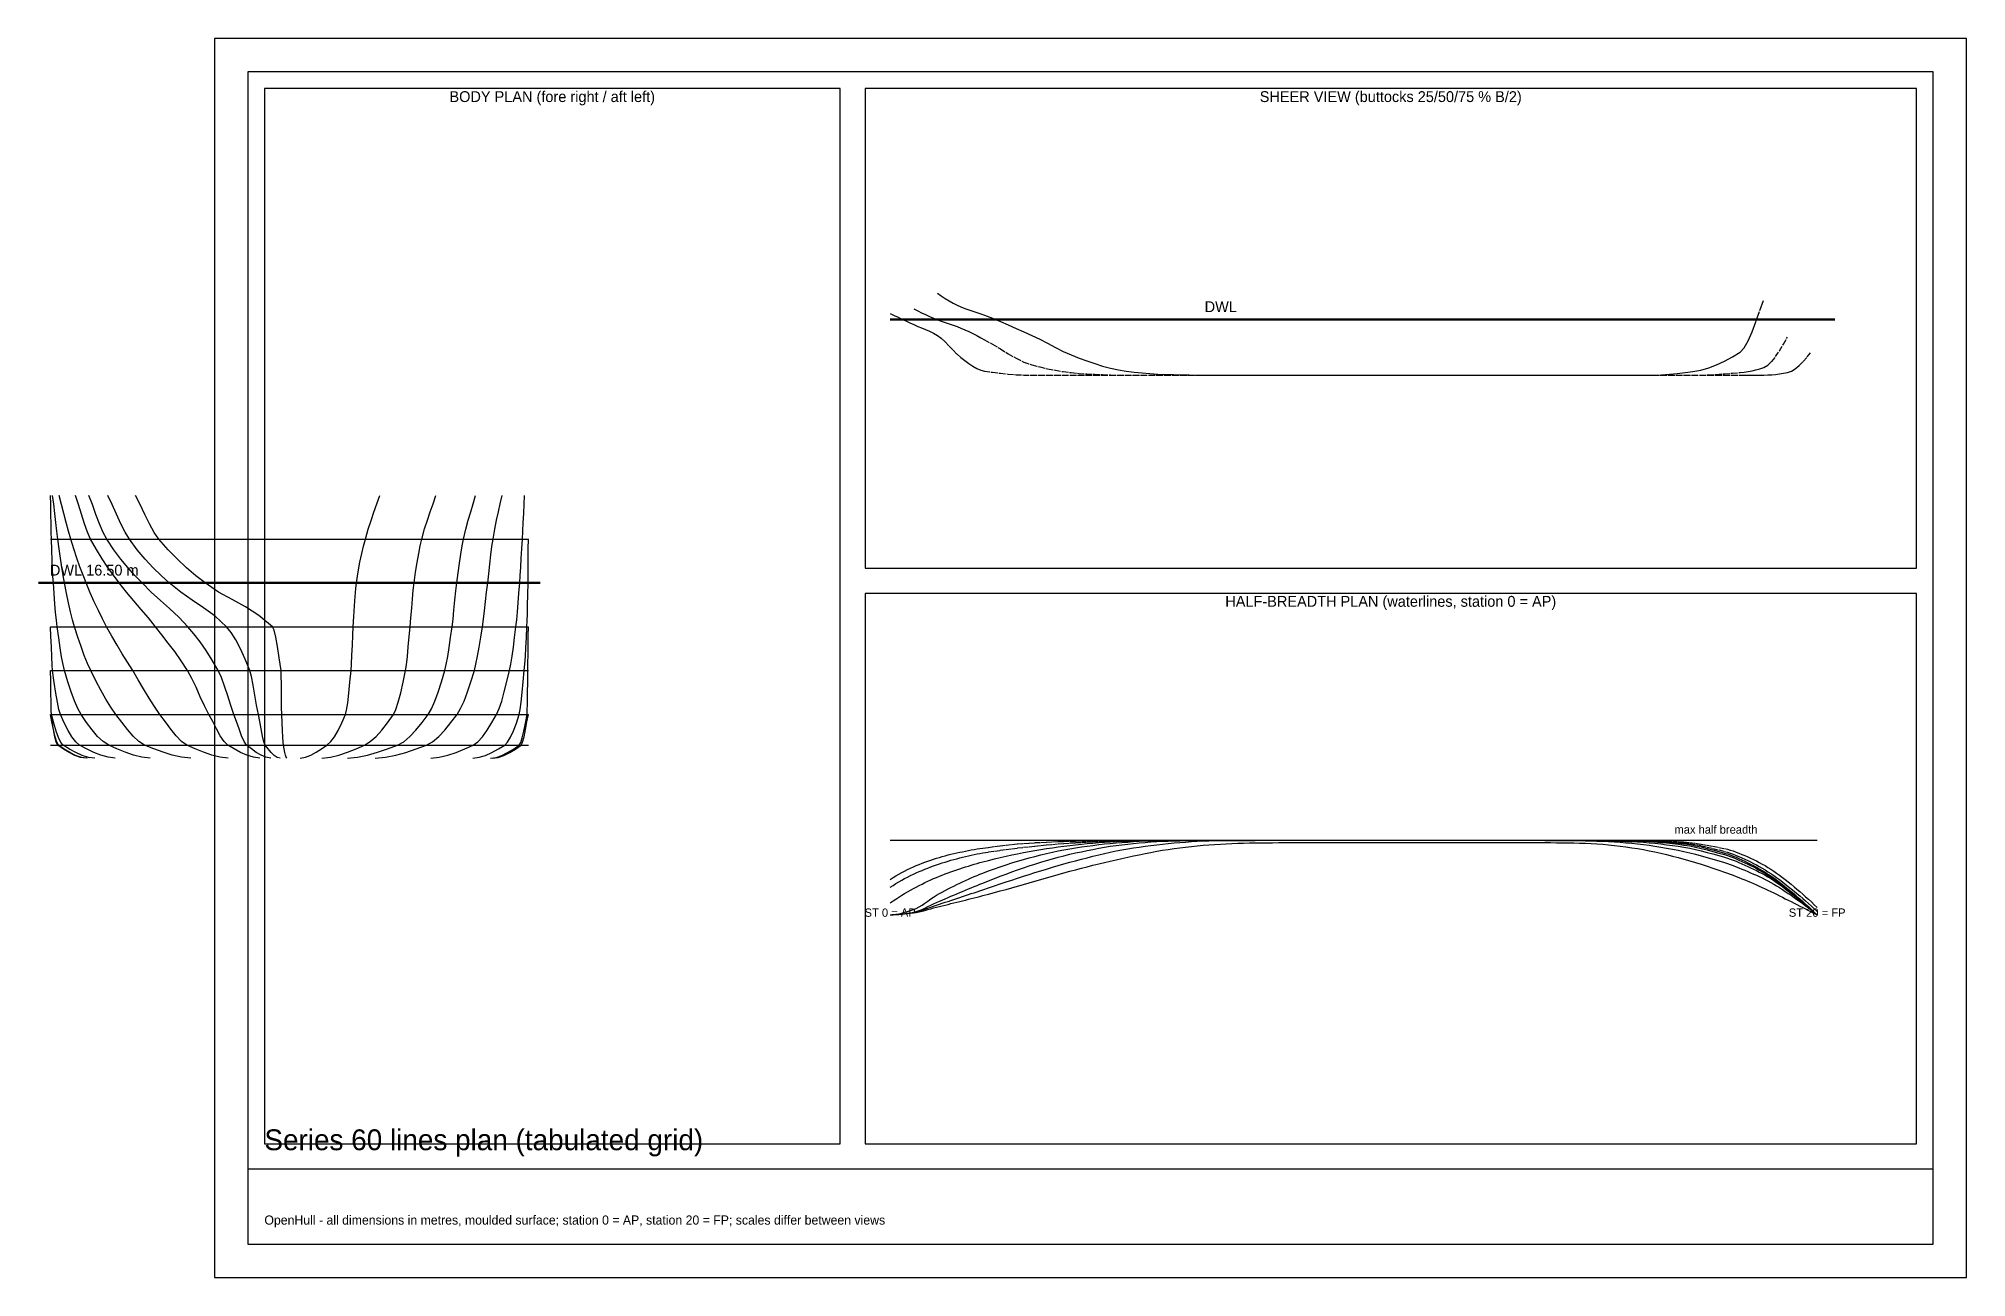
# Model space of a CAD drawing. Header units: metres. Extents: x -42 to 420, y 0 to 297.
import ezdxf
from ezdxf.enums import TextEntityAlignment as Align

# ---------------------------------------------------------------- set-up
doc = ezdxf.new("R2010")
doc.units = ezdxf.units.M
doc.linetypes.add('DASHDOT', pattern=[3.556, 2.54, -0.508, 0, -0.508])
doc.linetypes.add('DASHED', pattern=[1.524, 1.27, -0.254])
for name, color, linetype in [('BUTTOCKS', 7, 'Continuous'), ('DECK', 7, 'Continuous'), ('DWL', 5, 'Continuous'), ('FRAME', 7, 'Continuous'), ('GRID', 253, 'Continuous'), ('LABELS', 7, 'Continuous'), ('SECTIONS', 7, 'Continuous'), ('WATERLINES', 7, 'Continuous')]:
    doc.layers.add(name, color=color, linetype=linetype)

msp = doc.modelspace()

# ---------------------------------------------------------------- linework, layer by layer
at = {"layer": 'BUTTOCKS', "linetype": 'DASHDOT'}
msp.add_lwpolyline([(173.32, 235.94), (174.26, 235.29), (175.21, 234.68), (176.15, 234.11), (177.09, 233.58), (178.04, 233.09), (178.98, 232.65), (179.92, 232.27), (180.87, 231.94), (181.81, 231.64), (182.75, 231.34), (183.7, 231.03), (184.64, 230.69), (186.53, 229.94), (188.42, 229.16), (190.3, 228.36), (192.19, 227.53), (194.08, 226.69), (195.96, 225.84), (197.85, 224.93), (199.74, 223.96), (201.62, 222.97), (203.51, 222.01), (205.4, 221.14), (207.28, 220.39), (209.17, 219.73), (211.06, 219.08), (212.94, 218.49), (214.83, 217.97), (216.72, 217.55), (218.6, 217.26), (220.49, 217.05), (222.38, 216.87), (224.26, 216.71), (226.15, 216.58), (228.04, 216.49), (229.92, 216.43), (231.81, 216.39), (233.7, 216.36), (235.58, 216.33), (237.47, 216.31), (239.36, 216.3), (241.25, 216.29), (243.13, 216.29), (245.02, 216.29), (246.91, 216.29), (248.79, 216.29), (250.68, 216.29), (252.57, 216.29), (254.45, 216.29), (256.34, 216.29), (258.23, 216.29), (260.11, 216.29), (262, 216.29), (263.89, 216.29), (265.77, 216.29), (267.66, 216.29), (269.55, 216.29), (271.43, 216.29), (273.32, 216.29), (275.21, 216.29), (277.09, 216.29), (278.98, 216.29), (280.87, 216.29), (282.75, 216.29), (284.64, 216.29), (286.53, 216.29), (288.42, 216.29), (290.3, 216.29), (292.19, 216.29), (294.08, 216.29), (295.96, 216.29), (297.85, 216.29), (299.74, 216.29), (301.62, 216.29), (303.51, 216.29), (305.4, 216.29), (307.28, 216.29), (309.17, 216.29), (311.06, 216.29), (312.94, 216.29), (314.83, 216.29), (316.72, 216.29), (318.6, 216.29), (320.49, 216.29), (322.38, 216.29), (324.26, 216.29), (326.15, 216.29), (328.04, 216.29), (329.92, 216.29), (331.81, 216.29), (333.7, 216.29), (335.58, 216.29), (337.47, 216.29), (339.36, 216.29), (341.25, 216.29), (343.13, 216.29), (345.02, 216.32), (346.91, 216.41), (348.79, 216.55), (350.68, 216.73), (352.57, 216.95), (354.45, 217.18), (356.34, 217.53), (358.23, 218.08), (360.11, 218.79), (362, 219.67), (363.89, 220.69), (365.77, 221.85), (366.72, 222.85), (367.66, 224.52), (368.6, 226.69), (369.55, 229.17), (370.49, 231.81), (371.43, 234.41)], dxfattribs=at)
at = {"layer": 'BUTTOCKS', "linetype": 'DASHED'}
for points in [[(167.66, 232.18), (168.6, 231.7), (169.55, 231.25), (170.49, 230.81), (171.43, 230.38), (172.38, 229.98), (173.32, 229.59), (174.26, 229.24), (175.21, 228.92), (176.15, 228.61), (177.09, 228.3), (178.04, 227.97), (178.98, 227.6), (179.92, 227.19), (180.87, 226.75), (181.81, 226.27), (182.75, 225.78), (183.7, 225.29), (184.64, 224.79), (186.53, 223.74), (188.42, 222.59), (190.3, 221.43), (192.19, 220.34), (194.08, 219.42), (195.96, 218.76), (197.85, 218.28), (199.74, 217.84), (201.62, 217.47), (203.51, 217.15), (205.4, 216.91), (207.28, 216.74), (209.17, 216.62), (211.06, 216.52), (212.94, 216.43), (214.83, 216.35), (216.72, 216.31), (218.6, 216.29), (220.49, 216.29), (222.38, 216.29), (224.26, 216.29), (226.15, 216.29), (228.04, 216.29), (229.92, 216.29), (231.81, 216.29), (233.7, 216.29), (235.58, 216.29), (237.47, 216.29), (239.36, 216.29), (241.25, 216.29), (243.13, 216.29), (245.02, 216.29), (246.91, 216.29), (248.79, 216.29), (250.68, 216.29), (252.57, 216.29), (254.45, 216.29), (256.34, 216.29), (258.23, 216.29), (260.11, 216.29), (262, 216.29), (263.89, 216.29), (265.77, 216.29), (267.66, 216.29), (269.55, 216.29), (271.43, 216.29), (273.32, 216.29), (275.21, 216.29), (277.09, 216.29), (278.98, 216.29), (280.87, 216.29), (282.75, 216.29), (284.64, 216.29), (286.53, 216.29), (288.42, 216.29), (290.3, 216.29), (292.19, 216.29), (294.08, 216.29), (295.96, 216.29), (297.85, 216.29), (299.74, 216.29), (301.62, 216.29), (303.51, 216.29), (305.4, 216.29), (307.28, 216.29), (309.17, 216.29), (311.06, 216.29), (312.94, 216.29), (314.83, 216.29), (316.72, 216.29), (318.6, 216.29), (320.49, 216.29), (322.38, 216.29), (324.26, 216.29), (326.15, 216.29), (328.04, 216.29), (329.92, 216.29), (331.81, 216.29), (333.7, 216.29), (335.58, 216.29), (337.47, 216.29), (339.36, 216.29), (341.25, 216.29), (343.13, 216.29), (345.02, 216.29), (346.91, 216.29), (348.79, 216.29), (350.68, 216.29), (352.57, 216.29), (354.45, 216.29), (356.34, 216.32), (358.23, 216.39), (360.11, 216.5), (362, 216.64), (363.89, 216.79), (365.77, 216.95), (366.72, 217.05), (367.66, 217.18), (368.6, 217.35), (369.55, 217.57), (370.49, 217.83), (371.43, 218.15), (372.38, 218.69), (373.32, 219.58), (374.26, 220.76), (375.21, 222.16), (376.15, 223.74), (377.09, 225.42)], [(162, 231.06), (162.94, 230.62), (163.89, 230.17), (164.83, 229.73), (165.77, 229.29), (166.72, 228.85), (167.66, 228.42), (168.6, 228.01), (169.55, 227.62), (170.49, 227.24), (171.43, 226.84), (172.38, 226.38), (173.32, 225.85), (174.26, 225.15), (175.21, 224.26), (176.15, 223.27), (177.09, 222.26), (178.04, 221.32), (178.98, 220.54), (179.92, 219.84), (180.87, 219.13), (181.81, 218.47), (182.75, 217.9), (183.7, 217.47), (184.64, 217.23), (186.53, 216.99), (188.42, 216.76), (190.3, 216.57), (192.19, 216.42), (194.08, 216.33), (195.96, 216.29), (197.85, 216.29), (199.74, 216.29), (201.62, 216.29), (203.51, 216.29), (205.4, 216.29), (207.28, 216.29), (209.17, 216.29), (211.06, 216.29), (212.94, 216.29), (214.83, 216.29), (216.72, 216.29), (218.6, 216.29), (220.49, 216.29), (222.38, 216.29), (224.26, 216.29), (226.15, 216.29), (228.04, 216.29), (229.92, 216.29), (231.81, 216.29), (233.7, 216.29), (235.58, 216.29), (237.47, 216.29), (239.36, 216.29), (241.25, 216.29), (243.13, 216.29), (245.02, 216.29), (246.91, 216.29), (248.79, 216.29), (250.68, 216.29), (252.57, 216.29), (254.45, 216.29), (256.34, 216.29), (258.23, 216.29), (260.11, 216.29), (262, 216.29), (263.89, 216.29), (265.77, 216.29), (267.66, 216.29), (269.55, 216.29), (271.43, 216.29), (273.32, 216.29), (275.21, 216.29), (277.09, 216.29), (278.98, 216.29), (280.87, 216.29), (282.75, 216.29), (284.64, 216.29), (286.53, 216.29), (288.42, 216.29), (290.3, 216.29), (292.19, 216.29), (294.08, 216.29), (295.96, 216.29), (297.85, 216.29), (299.74, 216.29), (301.62, 216.29), (303.51, 216.29), (305.4, 216.29), (307.28, 216.29), (309.17, 216.29), (311.06, 216.29), (312.94, 216.29), (314.83, 216.29), (316.72, 216.29), (318.6, 216.29), (320.49, 216.29), (322.38, 216.29), (324.26, 216.29), (326.15, 216.29), (328.04, 216.29), (329.92, 216.29), (331.81, 216.29), (333.7, 216.29), (335.58, 216.29), (337.47, 216.29), (339.36, 216.29), (341.25, 216.29), (343.13, 216.29), (345.02, 216.29), (346.91, 216.29), (348.79, 216.29), (350.68, 216.29), (352.57, 216.29), (354.45, 216.29), (356.34, 216.29), (358.23, 216.29), (360.11, 216.29), (362, 216.29), (363.89, 216.29), (365.77, 216.29), (366.72, 216.29), (367.66, 216.3), (368.6, 216.3), (369.55, 216.31), (370.49, 216.32), (371.43, 216.33), (372.38, 216.35), (373.32, 216.41), (374.26, 216.5), (375.21, 216.62), (376.15, 216.76), (377.09, 216.93), (378.04, 217.26), (378.98, 217.84), (379.92, 218.63), (380.87, 219.58), (381.81, 220.66), (382.75, 221.8)]]:
    msp.add_lwpolyline(points, dxfattribs=at)
at = {"layer": 'DECK'}
msp.add_line((162, 104.79), (384.22, 104.79), dxfattribs=at)
at = {"layer": 'DWL', "lineweight": 50}
for p, q in [((162, 229.63), (388.42, 229.63)), ((-42.14, 166.48), (78.14, 166.48))]:
    msp.add_line(p, q, dxfattribs=at)
at = {"layer": 'FRAME'}
msp.add_line((8, 26), (412, 26), dxfattribs=at)
for points in [[(0, 0), (420, 0), (420, 297), (0, 297)], [(8, 8), (412, 8), (412, 289), (8, 289)], [(12, 32), (150, 32), (150, 285), (12, 285)], [(156, 170), (408, 170), (408, 285), (156, 285)], [(156, 32), (408, 32), (408, 164), (156, 164)]]:
    msp.add_lwpolyline(points, close=True, dxfattribs=at)
at = {"layer": 'GRID'}
for p, q in [((-39.27, 176.98), (75.27, 176.98)), ((-39.27, 166.48), (75.27, 166.48)), ((-39.27, 155.98), (75.27, 155.98)), ((-39.27, 145.48), (75.27, 145.48)), ((-39.27, 134.98), (75.27, 134.98)), ((-39.27, 127.63), (75.27, 127.63))]:
    msp.add_line(p, q, dxfattribs=at)
at = {"layer": 'SECTIONS'}
for points in [[(-15.4, 124.48), (-17.38, 124.74), (-19.37, 125.23), (-21.36, 125.9), (-23.35, 126.72), (-25.33, 127.63), (-26.65, 128.48), (-27.98, 129.71), (-29.3, 131.25), (-30.62, 133.03), (-31.94, 134.98), (-32.73, 136.4), (-33.52, 138.21), (-34.31, 140.37), (-35.1, 142.81), (-35.89, 145.48), (-36.25, 146.94), (-36.6, 148.78), (-36.96, 150.95), (-37.31, 153.37), (-37.67, 155.98), (-37.85, 157.53), (-38.04, 159.38), (-38.22, 161.5), (-38.4, 163.88), (-38.59, 166.48), (-38.68, 168), (-38.77, 169.85), (-38.86, 171.99), (-38.95, 174.38), (-39.04, 176.98), (-39.09, 178.6), (-39.14, 180.64), (-39.18, 182.92), (-39.23, 185.26), (-39.27, 187.48)], [(-5.66, 124.48), (-7.87, 124.73), (-10.08, 125.21), (-12.3, 125.89), (-14.51, 126.71), (-16.72, 127.63), (-18.09, 128.48), (-19.46, 129.77), (-20.84, 131.37), (-22.21, 133.15), (-23.58, 134.98), (-24.78, 136.69), (-25.99, 138.62), (-27.19, 140.75), (-28.39, 143.04), (-29.59, 145.48), (-30.38, 147.21), (-31.17, 149.12), (-31.96, 151.22), (-32.76, 153.5), (-33.55, 155.98), (-34.02, 157.66), (-34.48, 159.6), (-34.95, 161.74), (-35.42, 164.05), (-35.89, 166.48), (-36.21, 168.28), (-36.54, 170.27), (-36.86, 172.41), (-37.18, 174.66), (-37.5, 176.98), (-37.75, 178.91), (-38, 180.99), (-38.25, 183.15), (-38.51, 185.34), (-38.76, 187.48)], [(3.3, 124.48), (1.33, 124.74), (-0.64, 125.22), (-2.61, 125.9), (-4.58, 126.72), (-6.56, 127.63), (-7.85, 128.52), (-9.15, 129.84), (-10.45, 131.45), (-11.74, 133.21), (-13.04, 134.98), (-14.35, 136.84), (-15.65, 138.9), (-16.96, 141.07), (-18.27, 143.29), (-19.57, 145.48), (-20.82, 147.51), (-22.07, 149.53), (-23.32, 151.59), (-24.57, 153.72), (-25.81, 155.98), (-26.8, 157.87), (-27.78, 159.86), (-28.77, 161.95), (-29.75, 164.15), (-30.74, 166.48), (-31.47, 168.33), (-32.21, 170.32), (-32.94, 172.44), (-33.67, 174.66), (-34.4, 176.98), (-34.97, 178.89), (-35.53, 180.97), (-36.09, 183.14), (-36.65, 185.33), (-37.21, 187.48)], [(10.89, 124.48), (9.36, 124.72), (7.82, 125.2), (6.29, 125.88), (4.76, 126.71), (3.22, 127.63), (2.32, 128.49), (1.41, 129.84), (0.51, 131.48), (-0.4, 133.26), (-1.3, 134.98), (-2.33, 137), (-3.36, 139.22), (-4.39, 141.48), (-5.42, 143.62), (-6.46, 145.48), (-7.98, 147.84), (-9.5, 150.02), (-11.03, 152.06), (-12.55, 154.03), (-14.07, 155.98), (-15.81, 158.13), (-17.55, 160.16), (-19.3, 162.18), (-21.04, 164.25), (-22.78, 166.48), (-24.15, 168.33), (-25.53, 170.23), (-26.9, 172.26), (-28.28, 174.48), (-29.65, 176.98), (-30.38, 178.64), (-31.12, 180.69), (-31.85, 182.95), (-32.58, 185.27), (-33.32, 187.48)], [(13.52, 124.48), (12.36, 124.7), (11.2, 125.18), (10.04, 125.86), (8.88, 126.7), (7.72, 127.63), (7.12, 128.46), (6.52, 129.83), (5.92, 131.5), (5.31, 133.29), (4.71, 134.98), (3.96, 137.11), (3.2, 139.43), (2.44, 141.73), (1.69, 143.81), (0.93, 145.48), (-0.52, 148.02), (-1.98, 150.31), (-3.43, 152.38), (-4.89, 154.26), (-6.34, 155.98), (-8.54, 158.29), (-10.74, 160.34), (-12.94, 162.28), (-15.14, 164.27), (-17.34, 166.48), (-19.02, 168.3), (-20.7, 170.19), (-22.39, 172.22), (-24.07, 174.46), (-25.76, 176.98), (-26.63, 178.62), (-27.5, 180.66), (-28.37, 182.94), (-29.24, 185.27), (-30.11, 187.48)], [(15.81, 124.48), (15.08, 124.68), (14.35, 125.16), (13.62, 125.84), (12.9, 126.69), (12.17, 127.63), (11.84, 128.42), (11.52, 129.78), (11.2, 131.48), (10.88, 133.29), (10.55, 134.98), (10.14, 137.17), (9.73, 139.6), (9.32, 141.97), (8.91, 144.03), (8.49, 145.48), (7.38, 148.22), (6.27, 150.69), (5.16, 152.84), (4.05, 154.62), (2.94, 155.98), (0.19, 158.49), (-2.56, 160.53), (-5.31, 162.37), (-8.06, 164.27), (-10.81, 166.48), (-12.72, 168.24), (-14.63, 170.13), (-16.55, 172.19), (-18.46, 174.46), (-20.37, 176.98), (-21.4, 178.65), (-22.43, 180.7), (-23.47, 182.96), (-24.5, 185.27), (-25.53, 187.48)], [(17.37, 124.48), (17.2, 124.69), (17.04, 125.17), (16.88, 125.85), (16.72, 126.69), (16.56, 127.63), (16.48, 128.36), (16.4, 129.54), (16.32, 131.1), (16.24, 132.94), (16.17, 134.98), (16.13, 136.63), (16.1, 139.22), (16.06, 142.04), (16.03, 144.37), (16, 145.48), (15.58, 148.51), (15.17, 151.24), (14.76, 153.5), (14.35, 155.14), (13.93, 155.98), (10.7, 158.66), (7.47, 160.73), (4.24, 162.5), (1.01, 164.31), (-2.22, 166.48), (-4.43, 168.22), (-6.64, 170.1), (-8.85, 172.16), (-11.06, 174.44), (-13.27, 176.98), (-14.39, 178.61), (-15.52, 180.65), (-16.64, 182.93), (-17.76, 185.26), (-18.88, 187.48)], [(20.58, 124.48), (21.86, 124.74), (23.15, 125.23), (24.43, 125.91), (25.72, 126.72), (27, 127.63), (27.89, 128.46), (28.78, 129.64), (29.68, 131.14), (30.57, 132.93), (31.46, 134.98), (31.72, 136.03), (31.99, 137.78), (32.25, 140.05), (32.51, 142.67), (32.78, 145.48), (32.88, 147.01), (32.98, 149.16), (33.09, 151.59), (33.19, 153.98), (33.29, 155.98), (33.44, 158.48), (33.59, 160.97), (33.74, 163.25), (33.89, 165.15), (34.04, 166.48), (34.47, 169.17), (34.91, 171.49), (35.34, 173.52), (35.78, 175.33), (36.21, 176.98), (36.9, 179.35), (37.59, 181.49), (38.27, 183.49), (38.96, 185.45), (39.65, 187.48)], [(25.79, 124.48), (27.83, 124.74), (29.87, 125.23), (31.92, 125.9), (33.96, 126.72), (36, 127.63), (37.38, 128.47), (38.77, 129.66), (40.15, 131.18), (41.53, 132.97), (42.91, 134.98), (43.5, 136.19), (44.08, 137.95), (44.67, 140.15), (45.25, 142.7), (45.83, 145.48), (46.05, 146.9), (46.27, 148.88), (46.49, 151.2), (46.71, 153.64), (46.92, 155.98), (47.12, 158.11), (47.31, 160.42), (47.51, 162.72), (47.7, 164.8), (47.9, 166.48), (48.26, 169.04), (48.63, 171.4), (49, 173.53), (49.36, 175.4), (49.73, 176.98), (50.4, 179.43), (51.08, 181.57), (51.76, 183.54), (52.43, 185.47), (53.11, 187.48)], [(31.92, 124.48), (34.33, 124.72), (36.73, 125.21), (39.14, 125.89), (41.54, 126.71), (43.94, 127.63), (45.41, 128.44), (46.88, 129.66), (48.34, 131.2), (49.81, 133), (51.28, 134.98), (52.07, 136.33), (52.86, 138.14), (53.65, 140.32), (54.44, 142.79), (55.23, 145.48), (55.58, 146.96), (55.94, 148.84), (56.29, 151.04), (56.65, 153.45), (57, 155.98), (57.22, 157.81), (57.44, 160), (57.66, 162.33), (57.87, 164.57), (58.09, 166.48), (58.41, 168.92), (58.73, 171.26), (59.05, 173.43), (59.37, 175.36), (59.69, 176.98), (60.28, 179.42), (60.86, 181.57), (61.45, 183.54), (62.03, 185.47), (62.62, 187.48)], [(38.59, 124.48), (41.04, 124.72), (43.49, 125.21), (45.94, 125.88), (48.38, 126.71), (50.83, 127.63), (52.31, 128.44), (53.78, 129.66), (55.26, 131.21), (56.73, 133.01), (58.21, 134.98), (59.03, 136.36), (59.85, 138.18), (60.68, 140.36), (61.5, 142.82), (62.33, 145.48), (62.72, 147), (63.11, 148.9), (63.5, 151.1), (63.89, 153.49), (64.28, 155.98), (64.53, 157.78), (64.78, 159.84), (65.03, 162.05), (65.28, 164.3), (65.54, 166.48), (65.79, 168.68), (66.04, 170.97), (66.29, 173.21), (66.54, 175.26), (66.8, 176.98), (67.23, 179.4), (67.67, 181.54), (68.1, 183.52), (68.54, 185.46), (68.97, 187.48)], [(51.88, 124.48), (53.92, 124.71), (55.95, 125.19), (57.99, 125.87), (60.02, 126.7), (62.05, 127.63), (63.17, 128.41), (64.3, 129.62), (65.42, 131.18), (66.54, 133), (67.66, 134.98), (68.27, 136.36), (68.89, 138.19), (69.51, 140.38), (70.13, 142.84), (70.75, 145.48), (71.06, 147.02), (71.37, 148.91), (71.68, 151.07), (71.99, 153.45), (72.29, 155.98), (72.48, 157.66), (72.66, 159.6), (72.84, 161.75), (73.03, 164.06), (73.21, 166.48), (73.34, 168.29), (73.46, 170.29), (73.59, 172.44), (73.71, 174.69), (73.84, 176.98), (73.94, 178.94), (74.05, 181.02), (74.15, 183.18), (74.25, 185.35), (74.36, 187.48)], [(61.96, 124.48), (63.49, 124.69), (65.02, 125.16), (66.55, 125.85), (68.08, 126.69), (69.61, 127.63), (70.31, 128.33), (71, 129.5), (71.7, 131.05), (72.4, 132.91), (73.1, 134.98), (73.34, 136.12), (73.58, 137.93), (73.82, 140.22), (74.06, 142.8), (74.3, 145.48), (74.43, 147.03), (74.55, 148.86), (74.68, 150.97), (74.8, 153.35), (74.93, 155.98), (74.99, 157.39), (75.04, 159.12), (75.1, 161.19), (75.16, 163.64), (75.22, 166.48), (75.23, 167.63), (75.24, 169.61), (75.25, 172.06), (75.26, 174.64), (75.27, 176.98)], [(-23.77, 124.48), (-25.48, 124.7), (-27.19, 125.18), (-28.91, 125.87), (-30.62, 126.7), (-32.33, 127.63), (-33.24, 128.38), (-34.15, 129.57), (-35.05, 131.11), (-35.96, 132.94), (-36.87, 134.98), (-37.25, 136.16), (-37.62, 137.88), (-38, 140.06), (-38.38, 142.62), (-38.76, 145.48), (-38.86, 146.76), (-38.96, 148.75), (-39.07, 151.16), (-39.17, 153.67), (-39.27, 155.98)], [(66.19, 124.48), (67.57, 124.65), (68.94, 125.12), (70.31, 125.82), (71.68, 126.67), (73.05, 127.63), (73.44, 128.22), (73.83, 129.35), (74.21, 130.93), (74.6, 132.84), (74.99, 134.98), (75.02, 135.8), (75.06, 137.62), (75.09, 140.09), (75.12, 142.83), (75.16, 145.48), (75.18, 147.3), (75.2, 149.36), (75.23, 151.57), (75.25, 153.81), (75.27, 155.98)], [(-28.64, 124.48), (-30.15, 124.66), (-31.67, 125.13), (-33.19, 125.83), (-34.7, 126.68), (-36.22, 127.63), (-36.79, 128.27), (-37.35, 129.41), (-37.91, 130.97), (-38.48, 132.85), (-39.04, 134.98), (-39.09, 135.84), (-39.14, 137.78), (-39.18, 140.32), (-39.23, 143.04), (-39.27, 145.48)], [(-30.49, 124.48), (-31.87, 124.65), (-33.25, 125.12), (-34.63, 125.82), (-36.01, 126.67), (-37.39, 127.63), (-37.76, 128.3), (-38.14, 129.62), (-38.52, 131.33), (-38.9, 133.2), (-39.27, 134.98)], [(-30.68, 124.48), (-32.06, 124.65), (-33.43, 125.12), (-34.81, 125.82), (-36.18, 126.68), (-37.55, 127.63), (-37.9, 128.29), (-38.24, 129.61), (-38.59, 131.33), (-38.93, 133.21), (-39.27, 134.98)], [(66.68, 124.48), (68.06, 124.65), (69.43, 125.12), (70.81, 125.82), (72.18, 126.68), (73.55, 127.63), (73.9, 128.29), (74.24, 129.61), (74.59, 131.33), (74.93, 133.21), (75.27, 134.98)], [(66.68, 124.48), (68.06, 124.65), (69.43, 125.12), (70.81, 125.82), (72.18, 126.68), (73.55, 127.63), (73.9, 128.29), (74.24, 129.61), (74.59, 131.33), (74.93, 133.21), (75.27, 134.98)], [(66.68, 124.48), (68.06, 124.65), (69.43, 125.12), (70.81, 125.82), (72.18, 126.68), (73.55, 127.63), (73.9, 128.29), (74.24, 129.61), (74.59, 131.33), (74.93, 133.21), (75.27, 134.98)], [(66.68, 124.48), (68.06, 124.65), (69.43, 125.12), (70.81, 125.82), (72.18, 126.68), (73.55, 127.63), (73.9, 128.29), (74.24, 129.61), (74.59, 131.33), (74.93, 133.21), (75.27, 134.98)], [(66.68, 124.48), (68.06, 124.65), (69.43, 125.12), (70.81, 125.82), (72.18, 126.68), (73.55, 127.63), (73.9, 128.29), (74.24, 129.61), (74.59, 131.33), (74.93, 133.21), (75.27, 134.98)]]:
    msp.add_lwpolyline(points, dxfattribs=at)
at = {"layer": 'WATERLINES'}
for points in [[(162, 86.93), (162.69, 86.94), (163.39, 86.98), (164.08, 87.03), (164.78, 87.11), (165.47, 87.19), (166.17, 87.29), (166.86, 87.39), (167.56, 87.5), (168.25, 87.63), (168.94, 87.81), (169.64, 88.02), (170.33, 88.26), (171.03, 88.51), (171.72, 88.77), (172.42, 89.02), (173.11, 89.25), (173.81, 89.47), (174.5, 89.7), (175.19, 89.93), (175.89, 90.15), (176.58, 90.38), (177.28, 90.61), (177.97, 90.84), (178.67, 91.07), (179.36, 91.3), (180.06, 91.54), (180.75, 91.77), (181.44, 92.01), (182.14, 92.24), (182.83, 92.48), (183.53, 92.71), (184.22, 92.95), (185.61, 93.41), (187, 93.88), (188.39, 94.34), (189.78, 94.81), (191.17, 95.27), (192.56, 95.72), (193.94, 96.17), (195.33, 96.61), (196.72, 97.04), (198.11, 97.47), (199.5, 97.9), (200.89, 98.32), (202.28, 98.73), (203.67, 99.13), (205.06, 99.52), (206.44, 99.89), (207.83, 100.26), (209.22, 100.62), (210.61, 100.97), (212, 101.32), (213.39, 101.65), (214.78, 101.96), (216.17, 102.24), (217.56, 102.5), (218.94, 102.74), (220.33, 102.97), (221.72, 103.19), (223.11, 103.39), (224.5, 103.58), (225.89, 103.75), (227.28, 103.91), (228.67, 104.04), (230.06, 104.15), (231.44, 104.27), (232.83, 104.38), (234.22, 104.48), (235.61, 104.56), (237, 104.63), (238.39, 104.69), (239.78, 104.71), (241.17, 104.73), (242.56, 104.74), (243.94, 104.76), (245.33, 104.77), (246.72, 104.77), (248.11, 104.78), (249.5, 104.78), (250.89, 104.79), (252.28, 104.79), (253.67, 104.79), (255.06, 104.79), (256.44, 104.79), (257.83, 104.79), (259.22, 104.79), (260.61, 104.79), (262, 104.79), (263.39, 104.79), (264.78, 104.79), (266.17, 104.79), (267.56, 104.79), (268.94, 104.79), (270.33, 104.79), (271.72, 104.79), (273.11, 104.79), (274.5, 104.79), (275.89, 104.79), (277.28, 104.79), (278.67, 104.79), (280.06, 104.79), (281.44, 104.79), (282.83, 104.79), (284.22, 104.79), (285.61, 104.79), (287, 104.79), (288.39, 104.79), (289.78, 104.79), (291.17, 104.79), (292.56, 104.79), (293.94, 104.79), (295.33, 104.79), (296.72, 104.79), (298.11, 104.79), (299.5, 104.79), (300.89, 104.79), (302.28, 104.79), (303.67, 104.79), (305.06, 104.79), (306.44, 104.79), (307.83, 104.79), (309.22, 104.79), (310.61, 104.79), (312, 104.79), (313.39, 104.79), (314.78, 104.79), (316.17, 104.79), (317.56, 104.79), (318.94, 104.78), (320.33, 104.78), (321.72, 104.77), (323.11, 104.76), (324.5, 104.75), (325.89, 104.73), (327.28, 104.72), (328.67, 104.7), (330.06, 104.67), (331.44, 104.62), (332.83, 104.56), (334.22, 104.49), (335.61, 104.41), (337, 104.31), (338.39, 104.21), (339.78, 104.11), (341.17, 103.98), (342.56, 103.82), (343.94, 103.63), (345.33, 103.42), (346.72, 103.19), (348.11, 102.94), (349.5, 102.68), (350.89, 102.41), (352.28, 102.12), (353.67, 101.81), (355.06, 101.46), (356.44, 101.1), (357.83, 100.71), (359.22, 100.31), (360.61, 99.89), (362, 99.46), (362.69, 99.24), (363.39, 99), (364.08, 98.74), (364.78, 98.46), (365.47, 98.18), (366.17, 97.89), (366.86, 97.6), (367.56, 97.3), (368.25, 97.01), (368.94, 96.71), (369.64, 96.4), (370.33, 96.08), (371.03, 95.76), (371.72, 95.42), (372.42, 95.06), (373.11, 94.7), (373.81, 94.31), (374.5, 93.9), (375.19, 93.46), (375.89, 93.02), (376.58, 92.56), (377.28, 92.08), (377.97, 91.61), (378.67, 91.12), (379.36, 90.64), (380.06, 90.14), (380.75, 89.63), (381.44, 89.11), (382.14, 88.58), (382.83, 88.04), (383.53, 87.49), (384.22, 86.93)], [(162, 86.93), (162.69, 86.94), (163.39, 86.98), (164.08, 87.04), (164.78, 87.12), (165.47, 87.21), (166.17, 87.32), (166.86, 87.43), (167.56, 87.55), (168.25, 87.72), (168.94, 87.95), (169.64, 88.23), (170.33, 88.55), (171.03, 88.9), (171.72, 89.24), (172.42, 89.58), (173.11, 89.89), (173.81, 90.19), (174.5, 90.48), (175.19, 90.78), (175.89, 91.07), (176.58, 91.37), (177.28, 91.66), (177.97, 91.96), (178.67, 92.25), (179.36, 92.54), (180.06, 92.84), (180.75, 93.13), (181.44, 93.42), (182.14, 93.71), (182.83, 94), (183.53, 94.28), (184.22, 94.55), (185.61, 95.09), (187, 95.63), (188.39, 96.17), (189.78, 96.69), (191.17, 97.21), (192.56, 97.71), (193.94, 98.19), (195.33, 98.64), (196.72, 99.08), (198.11, 99.52), (199.5, 99.94), (200.89, 100.35), (202.28, 100.74), (203.67, 101.11), (205.06, 101.45), (206.44, 101.77), (207.83, 102.07), (209.22, 102.36), (210.61, 102.63), (212, 102.9), (213.39, 103.14), (214.78, 103.37), (216.17, 103.56), (217.56, 103.73), (218.94, 103.88), (220.33, 104.03), (221.72, 104.17), (223.11, 104.3), (224.5, 104.41), (225.89, 104.5), (227.28, 104.58), (228.67, 104.62), (230.06, 104.66), (231.44, 104.69), (232.83, 104.72), (234.22, 104.74), (235.61, 104.76), (237, 104.77), (238.39, 104.78), (239.78, 104.79), (241.17, 104.79), (242.56, 104.79), (243.94, 104.79), (245.33, 104.79), (246.72, 104.79), (248.11, 104.79), (249.5, 104.79), (250.89, 104.79), (252.28, 104.79), (253.67, 104.79), (255.06, 104.79), (256.44, 104.79), (257.83, 104.79), (259.22, 104.79), (260.61, 104.79), (262, 104.79), (263.39, 104.79), (264.78, 104.79), (266.17, 104.79), (267.56, 104.79), (268.94, 104.79), (270.33, 104.79), (271.72, 104.79), (273.11, 104.79), (274.5, 104.79), (275.89, 104.79), (277.28, 104.79), (278.67, 104.79), (280.06, 104.79), (281.44, 104.79), (282.83, 104.79), (284.22, 104.79), (285.61, 104.79), (287, 104.79), (288.39, 104.79), (289.78, 104.79), (291.17, 104.79), (292.56, 104.79), (293.94, 104.79), (295.33, 104.79), (296.72, 104.79), (298.11, 104.79), (299.5, 104.79), (300.89, 104.79), (302.28, 104.79), (303.67, 104.79), (305.06, 104.79), (306.44, 104.79), (307.83, 104.79), (309.22, 104.79), (310.61, 104.79), (312, 104.79), (313.39, 104.79), (314.78, 104.79), (316.17, 104.79), (317.56, 104.79), (318.94, 104.79), (320.33, 104.78), (321.72, 104.78), (323.11, 104.78), (324.5, 104.77), (325.89, 104.76), (327.28, 104.76), (328.67, 104.75), (330.06, 104.74), (331.44, 104.72), (332.83, 104.69), (334.22, 104.66), (335.61, 104.62), (337, 104.58), (338.39, 104.53), (339.78, 104.48), (341.17, 104.41), (342.56, 104.32), (343.94, 104.21), (345.33, 104.07), (346.72, 103.92), (348.11, 103.75), (349.5, 103.57), (350.89, 103.38), (352.28, 103.16), (353.67, 102.9), (355.06, 102.6), (356.44, 102.27), (357.83, 101.91), (359.22, 101.54), (360.61, 101.15), (362, 100.75), (362.69, 100.54), (363.39, 100.3), (364.08, 100.04), (364.78, 99.76), (365.47, 99.46), (366.17, 99.16), (366.86, 98.85), (367.56, 98.54), (368.25, 98.22), (368.94, 97.88), (369.64, 97.54), (370.33, 97.18), (371.03, 96.81), (371.72, 96.43), (372.42, 96.02), (373.11, 95.61), (373.81, 95.17), (374.5, 94.69), (375.19, 94.2), (375.89, 93.69), (376.58, 93.16), (377.28, 92.62), (377.97, 92.08), (378.67, 91.54), (379.36, 90.99), (380.06, 90.44), (380.75, 89.87), (381.44, 89.3), (382.14, 88.72), (382.83, 88.13), (383.53, 87.53), (384.22, 86.93)], [(162, 86.93), (162.69, 86.98), (163.39, 87.07), (164.08, 87.19), (164.78, 87.35), (165.47, 87.54), (166.17, 87.75), (166.86, 87.97), (167.56, 88.2), (168.25, 88.48), (168.94, 88.85), (169.64, 89.28), (170.33, 89.75), (171.03, 90.24), (171.72, 90.73), (172.42, 91.2), (173.11, 91.62), (173.81, 92.01), (174.5, 92.4), (175.19, 92.77), (175.89, 93.13), (176.58, 93.49), (177.28, 93.84), (177.97, 94.18), (178.67, 94.52), (179.36, 94.85), (180.06, 95.17), (180.75, 95.49), (181.44, 95.8), (182.14, 96.1), (182.83, 96.39), (183.53, 96.66), (184.22, 96.93), (185.61, 97.44), (187, 97.94), (188.39, 98.43), (189.78, 98.91), (191.17, 99.37), (192.56, 99.8), (193.94, 100.21), (195.33, 100.59), (196.72, 100.95), (198.11, 101.3), (199.5, 101.63), (200.89, 101.95), (202.28, 102.25), (203.67, 102.52), (205.06, 102.78), (206.44, 103), (207.83, 103.21), (209.22, 103.4), (210.61, 103.59), (212, 103.76), (213.39, 103.92), (214.78, 104.06), (216.17, 104.18), (217.56, 104.29), (218.94, 104.38), (220.33, 104.47), (221.72, 104.55), (223.11, 104.63), (224.5, 104.69), (225.89, 104.74), (227.28, 104.77), (228.67, 104.79), (230.06, 104.79), (231.44, 104.79), (232.83, 104.79), (234.22, 104.79), (235.61, 104.79), (237, 104.79), (238.39, 104.79), (239.78, 104.79), (241.17, 104.79), (242.56, 104.79), (243.94, 104.79), (245.33, 104.79), (246.72, 104.79), (248.11, 104.79), (249.5, 104.79), (250.89, 104.79), (252.28, 104.79), (253.67, 104.79), (255.06, 104.79), (256.44, 104.79), (257.83, 104.79), (259.22, 104.79), (260.61, 104.79), (262, 104.79), (263.39, 104.79), (264.78, 104.79), (266.17, 104.79), (267.56, 104.79), (268.94, 104.79), (270.33, 104.79), (271.72, 104.79), (273.11, 104.79), (274.5, 104.79), (275.89, 104.79), (277.28, 104.79), (278.67, 104.79), (280.06, 104.79), (281.44, 104.79), (282.83, 104.79), (284.22, 104.79), (285.61, 104.79), (287, 104.79), (288.39, 104.79), (289.78, 104.79), (291.17, 104.79), (292.56, 104.79), (293.94, 104.79), (295.33, 104.79), (296.72, 104.79), (298.11, 104.79), (299.5, 104.79), (300.89, 104.79), (302.28, 104.79), (303.67, 104.79), (305.06, 104.79), (306.44, 104.79), (307.83, 104.79), (309.22, 104.79), (310.61, 104.79), (312, 104.79), (313.39, 104.79), (314.78, 104.79), (316.17, 104.79), (317.56, 104.79), (318.94, 104.79), (320.33, 104.79), (321.72, 104.79), (323.11, 104.79), (324.5, 104.79), (325.89, 104.79), (327.28, 104.79), (328.67, 104.79), (330.06, 104.78), (331.44, 104.78), (332.83, 104.77), (334.22, 104.76), (335.61, 104.74), (337, 104.72), (338.39, 104.7), (339.78, 104.68), (341.17, 104.64), (342.56, 104.58), (343.94, 104.5), (345.33, 104.4), (346.72, 104.28), (348.11, 104.15), (349.5, 104.01), (350.89, 103.86), (352.28, 103.67), (353.67, 103.44), (355.06, 103.16), (356.44, 102.84), (357.83, 102.5), (359.22, 102.13), (360.61, 101.75), (362, 101.36), (362.69, 101.15), (363.39, 100.91), (364.08, 100.64), (364.78, 100.36), (365.47, 100.06), (366.17, 99.74), (366.86, 99.42), (367.56, 99.09), (368.25, 98.75), (368.94, 98.4), (369.64, 98.03), (370.33, 97.64), (371.03, 97.24), (371.72, 96.82), (372.42, 96.39), (373.11, 95.95), (373.81, 95.48), (374.5, 94.98), (375.19, 94.47), (375.89, 93.93), (376.58, 93.38), (377.28, 92.82), (377.97, 92.26), (378.67, 91.7), (379.36, 91.13), (380.06, 90.56), (380.75, 89.97), (381.44, 89.38), (382.14, 88.78), (382.83, 88.17), (383.53, 87.55), (384.22, 86.93)], [(162, 89.79), (162.69, 90.26), (163.39, 90.72), (164.08, 91.17), (164.78, 91.61), (165.47, 92.04), (166.17, 92.45), (166.86, 92.85), (167.56, 93.23), (168.25, 93.6), (168.94, 93.97), (169.64, 94.32), (170.33, 94.66), (171.03, 94.99), (171.72, 95.31), (172.42, 95.62), (173.11, 95.91), (173.81, 96.19), (174.5, 96.47), (175.19, 96.73), (175.89, 96.99), (176.58, 97.23), (177.28, 97.48), (177.97, 97.71), (178.67, 97.95), (179.36, 98.18), (180.06, 98.41), (180.75, 98.63), (181.44, 98.85), (182.14, 99.06), (182.83, 99.27), (183.53, 99.46), (184.22, 99.64), (185.61, 99.99), (187, 100.34), (188.39, 100.67), (189.78, 100.99), (191.17, 101.3), (192.56, 101.59), (193.94, 101.87), (195.33, 102.12), (196.72, 102.37), (198.11, 102.6), (199.5, 102.82), (200.89, 103.03), (202.28, 103.23), (203.67, 103.42), (205.06, 103.58), (206.44, 103.73), (207.83, 103.87), (209.22, 104), (210.61, 104.13), (212, 104.25), (213.39, 104.35), (214.78, 104.44), (216.17, 104.52), (217.56, 104.57), (218.94, 104.61), (220.33, 104.65), (221.72, 104.69), (223.11, 104.72), (224.5, 104.75), (225.89, 104.77), (227.28, 104.78), (228.67, 104.79), (230.06, 104.79), (231.44, 104.79), (232.83, 104.79), (234.22, 104.79), (235.61, 104.79), (237, 104.79), (238.39, 104.79), (239.78, 104.79), (241.17, 104.79), (242.56, 104.79), (243.94, 104.79), (245.33, 104.79), (246.72, 104.79), (248.11, 104.79), (249.5, 104.79), (250.89, 104.79), (252.28, 104.79), (253.67, 104.79), (255.06, 104.79), (256.44, 104.79), (257.83, 104.79), (259.22, 104.79), (260.61, 104.79), (262, 104.79), (263.39, 104.79), (264.78, 104.79), (266.17, 104.79), (267.56, 104.79), (268.94, 104.79), (270.33, 104.79), (271.72, 104.79), (273.11, 104.79), (274.5, 104.79), (275.89, 104.79), (277.28, 104.79), (278.67, 104.79), (280.06, 104.79), (281.44, 104.79), (282.83, 104.79), (284.22, 104.79), (285.61, 104.79), (287, 104.79), (288.39, 104.79), (289.78, 104.79), (291.17, 104.79), (292.56, 104.79), (293.94, 104.79), (295.33, 104.79), (296.72, 104.79), (298.11, 104.79), (299.5, 104.79), (300.89, 104.79), (302.28, 104.79), (303.67, 104.79), (305.06, 104.79), (306.44, 104.79), (307.83, 104.79), (309.22, 104.79), (310.61, 104.79), (312, 104.79), (313.39, 104.79), (314.78, 104.79), (316.17, 104.79), (317.56, 104.79), (318.94, 104.79), (320.33, 104.79), (321.72, 104.79), (323.11, 104.79), (324.5, 104.79), (325.89, 104.79), (327.28, 104.79), (328.67, 104.79), (330.06, 104.79), (331.44, 104.78), (332.83, 104.78), (334.22, 104.78), (335.61, 104.78), (337, 104.78), (338.39, 104.77), (339.78, 104.77), (341.17, 104.75), (342.56, 104.71), (343.94, 104.65), (345.33, 104.57), (346.72, 104.48), (348.11, 104.38), (349.5, 104.26), (350.89, 104.14), (352.28, 103.99), (353.67, 103.77), (355.06, 103.51), (356.44, 103.2), (357.83, 102.87), (359.22, 102.51), (360.61, 102.13), (362, 101.75), (362.69, 101.54), (363.39, 101.3), (364.08, 101.03), (364.78, 100.73), (365.47, 100.42), (366.17, 100.1), (366.86, 99.76), (367.56, 99.43), (368.25, 99.09), (368.94, 98.73), (369.64, 98.35), (370.33, 97.96), (371.03, 97.56), (371.72, 97.14), (372.42, 96.7), (373.11, 96.25), (373.81, 95.78), (374.5, 95.28), (375.19, 94.75), (375.89, 94.21), (376.58, 93.65), (377.28, 93.08), (377.97, 92.51), (378.67, 91.93), (379.36, 91.34), (380.06, 90.75), (380.75, 90.14), (381.44, 89.52), (382.14, 88.89), (382.83, 88.24), (383.53, 87.59), (384.22, 86.93)], [(162, 86.93), (162.69, 86.94), (163.39, 86.97), (164.08, 87.01), (164.78, 87.07), (165.47, 87.14), (166.17, 87.21), (166.86, 87.29), (167.56, 87.38), (168.25, 87.48), (168.94, 87.62), (169.64, 87.79), (170.33, 87.98), (171.03, 88.17), (171.72, 88.37), (172.42, 88.57), (173.11, 88.75), (173.81, 88.92), (174.5, 89.09), (175.19, 89.26), (175.89, 89.44), (176.58, 89.61), (177.28, 89.78), (177.97, 89.96), (178.67, 90.13), (179.36, 90.31), (180.06, 90.48), (180.75, 90.65), (181.44, 90.83), (182.14, 91), (182.83, 91.18), (183.53, 91.35), (184.22, 91.54), (185.61, 91.91), (187, 92.28), (188.39, 92.66), (189.78, 93.04), (191.17, 93.42), (192.56, 93.81), (193.94, 94.2), (195.33, 94.58), (196.72, 94.98), (198.11, 95.38), (199.5, 95.79), (200.89, 96.19), (202.28, 96.6), (203.67, 97), (205.06, 97.38), (206.44, 97.75), (207.83, 98.12), (209.22, 98.47), (210.61, 98.82), (212, 99.16), (213.39, 99.49), (214.78, 99.82), (216.17, 100.13), (217.56, 100.44), (218.94, 100.74), (220.33, 101.05), (221.72, 101.35), (223.11, 101.64), (224.5, 101.91), (225.89, 102.17), (227.28, 102.41), (228.67, 102.62), (230.06, 102.82), (231.44, 103), (232.83, 103.18), (234.22, 103.35), (235.61, 103.51), (237, 103.64), (238.39, 103.75), (239.78, 103.83), (241.17, 103.9), (242.56, 103.97), (243.94, 104.02), (245.33, 104.07), (246.72, 104.12), (248.11, 104.15), (249.5, 104.18), (250.89, 104.2), (252.28, 104.21), (253.67, 104.22), (255.06, 104.23), (256.44, 104.24), (257.83, 104.24), (259.22, 104.25), (260.61, 104.25), (262, 104.25), (263.39, 104.25), (264.78, 104.25), (266.17, 104.25), (267.56, 104.25), (268.94, 104.25), (270.33, 104.25), (271.72, 104.25), (273.11, 104.25), (274.5, 104.25), (275.89, 104.25), (277.28, 104.25), (278.67, 104.25), (280.06, 104.25), (281.44, 104.25), (282.83, 104.25), (284.22, 104.25), (285.61, 104.25), (287, 104.25), (288.39, 104.25), (289.78, 104.25), (291.17, 104.25), (292.56, 104.25), (293.94, 104.25), (295.33, 104.25), (296.72, 104.25), (298.11, 104.25), (299.5, 104.25), (300.89, 104.25), (302.28, 104.25), (303.67, 104.25), (305.06, 104.25), (306.44, 104.25), (307.83, 104.25), (309.22, 104.25), (310.61, 104.25), (312, 104.25), (313.39, 104.25), (314.78, 104.25), (316.17, 104.25), (317.56, 104.25), (318.94, 104.25), (320.33, 104.24), (321.72, 104.22), (323.11, 104.21), (324.5, 104.18), (325.89, 104.16), (327.28, 104.13), (328.67, 104.09), (330.06, 104.04), (331.44, 103.96), (332.83, 103.84), (334.22, 103.71), (335.61, 103.55), (337, 103.38), (338.39, 103.2), (339.78, 103.02), (341.17, 102.82), (342.56, 102.58), (343.94, 102.31), (345.33, 102.01), (346.72, 101.69), (348.11, 101.36), (349.5, 101.01), (350.89, 100.66), (352.28, 100.3), (353.67, 99.9), (355.06, 99.48), (356.44, 99.04), (357.83, 98.58), (359.22, 98.12), (360.61, 97.64), (362, 97.17), (362.69, 96.92), (363.39, 96.67), (364.08, 96.41), (364.78, 96.14), (365.47, 95.87), (366.17, 95.59), (366.86, 95.3), (367.56, 95.02), (368.25, 94.73), (368.94, 94.43), (369.64, 94.13), (370.33, 93.82), (371.03, 93.51), (371.72, 93.19), (372.42, 92.87), (373.11, 92.54), (373.81, 92.21), (374.5, 91.86), (375.19, 91.51), (375.89, 91.16), (376.58, 90.8), (377.28, 90.44), (377.97, 90.09), (378.67, 89.73), (379.36, 89.38), (380.06, 89.03), (380.75, 88.68), (381.44, 88.33), (382.14, 87.98), (382.83, 87.63), (383.53, 87.28), (384.22, 86.93)]]:
    msp.add_lwpolyline(points, dxfattribs=at)
at = {"layer": 'WATERLINES', "linetype": 'DASHED'}
for points in [[(162, 93.54), (162.69, 93.98), (163.39, 94.41), (164.08, 94.83), (164.78, 95.23), (165.47, 95.62), (166.17, 95.99), (166.86, 96.34), (167.56, 96.68), (168.25, 97), (168.94, 97.3), (169.64, 97.59), (170.33, 97.87), (171.03, 98.14), (171.72, 98.4), (172.42, 98.65), (173.11, 98.89), (173.81, 99.13), (174.5, 99.36), (175.19, 99.58), (175.89, 99.79), (176.58, 100), (177.28, 100.2), (177.97, 100.39), (178.67, 100.57), (179.36, 100.75), (180.06, 100.92), (180.75, 101.08), (181.44, 101.24), (182.14, 101.39), (182.83, 101.54), (183.53, 101.67), (184.22, 101.79), (185.61, 102), (187, 102.21), (188.39, 102.41), (189.78, 102.6), (191.17, 102.79), (192.56, 102.96), (193.94, 103.12), (195.33, 103.27), (196.72, 103.41), (198.11, 103.55), (199.5, 103.69), (200.89, 103.82), (202.28, 103.94), (203.67, 104.05), (205.06, 104.15), (206.44, 104.23), (207.83, 104.31), (209.22, 104.39), (210.61, 104.47), (212, 104.54), (213.39, 104.6), (214.78, 104.65), (216.17, 104.69), (217.56, 104.71), (218.94, 104.73), (220.33, 104.74), (221.72, 104.76), (223.11, 104.77), (224.5, 104.77), (225.89, 104.78), (227.28, 104.78), (228.67, 104.79), (230.06, 104.79), (231.44, 104.79), (232.83, 104.79), (234.22, 104.79), (235.61, 104.79), (237, 104.79), (238.39, 104.79), (239.78, 104.79), (241.17, 104.79), (242.56, 104.79), (243.94, 104.79), (245.33, 104.79), (246.72, 104.79), (248.11, 104.79), (249.5, 104.79), (250.89, 104.79), (252.28, 104.79), (253.67, 104.79), (255.06, 104.79), (256.44, 104.79), (257.83, 104.79), (259.22, 104.79), (260.61, 104.79), (262, 104.79), (263.39, 104.79), (264.78, 104.79), (266.17, 104.79), (267.56, 104.79), (268.94, 104.79), (270.33, 104.79), (271.72, 104.79), (273.11, 104.79), (274.5, 104.79), (275.89, 104.79), (277.28, 104.79), (278.67, 104.79), (280.06, 104.79), (281.44, 104.79), (282.83, 104.79), (284.22, 104.79), (285.61, 104.79), (287, 104.79), (288.39, 104.79), (289.78, 104.79), (291.17, 104.79), (292.56, 104.79), (293.94, 104.79), (295.33, 104.79), (296.72, 104.79), (298.11, 104.79), (299.5, 104.79), (300.89, 104.79), (302.28, 104.79), (303.67, 104.79), (305.06, 104.79), (306.44, 104.79), (307.83, 104.79), (309.22, 104.79), (310.61, 104.79), (312, 104.79), (313.39, 104.79), (314.78, 104.79), (316.17, 104.79), (317.56, 104.79), (318.94, 104.79), (320.33, 104.79), (321.72, 104.79), (323.11, 104.79), (324.5, 104.79), (325.89, 104.79), (327.28, 104.79), (328.67, 104.79), (330.06, 104.79), (331.44, 104.79), (332.83, 104.79), (334.22, 104.79), (335.61, 104.79), (337, 104.79), (338.39, 104.79), (339.78, 104.79), (341.17, 104.78), (342.56, 104.75), (343.94, 104.71), (345.33, 104.66), (346.72, 104.59), (348.11, 104.51), (349.5, 104.43), (350.89, 104.34), (352.28, 104.21), (353.67, 104.02), (355.06, 103.78), (356.44, 103.5), (357.83, 103.19), (359.22, 102.85), (360.61, 102.5), (362, 102.14), (362.69, 101.95), (363.39, 101.72), (364.08, 101.46), (364.78, 101.18), (365.47, 100.88), (366.17, 100.57), (366.86, 100.25), (367.56, 99.93), (368.25, 99.6), (368.94, 99.25), (369.64, 98.88), (370.33, 98.5), (371.03, 98.1), (371.72, 97.69), (372.42, 97.26), (373.11, 96.82), (373.81, 96.36), (374.5, 95.87), (375.19, 95.36), (375.89, 94.83), (376.58, 94.29), (377.28, 93.73), (377.97, 93.17), (378.67, 92.61), (379.36, 92.04), (380.06, 91.45), (380.75, 90.86), (381.44, 90.25), (382.14, 89.63), (382.83, 89), (383.53, 88.36), (384.22, 87.71)], [(162, 95.43), (162.69, 95.86), (163.39, 96.27), (164.08, 96.67), (164.78, 97.06), (165.47, 97.42), (166.17, 97.78), (166.86, 98.11), (167.56, 98.43), (168.25, 98.73), (168.94, 99.02), (169.64, 99.29), (170.33, 99.56), (171.03, 99.81), (171.72, 100.05), (172.42, 100.28), (173.11, 100.5), (173.81, 100.71), (174.5, 100.91), (175.19, 101.1), (175.89, 101.28), (176.58, 101.45), (177.28, 101.62), (177.97, 101.78), (178.67, 101.93), (179.36, 102.07), (180.06, 102.22), (180.75, 102.35), (181.44, 102.48), (182.14, 102.61), (182.83, 102.72), (183.53, 102.83), (184.22, 102.93), (185.61, 103.11), (187, 103.29), (188.39, 103.47), (189.78, 103.63), (191.17, 103.79), (192.56, 103.93), (193.94, 104.04), (195.33, 104.14), (196.72, 104.23), (198.11, 104.3), (199.5, 104.38), (200.89, 104.44), (202.28, 104.5), (203.67, 104.55), (205.06, 104.59), (206.44, 104.62), (207.83, 104.65), (209.22, 104.68), (210.61, 104.71), (212, 104.74), (213.39, 104.76), (214.78, 104.77), (216.17, 104.78), (217.56, 104.79), (218.94, 104.79), (220.33, 104.79), (221.72, 104.79), (223.11, 104.79), (224.5, 104.79), (225.89, 104.79), (227.28, 104.79), (228.67, 104.79), (230.06, 104.79), (231.44, 104.79), (232.83, 104.79), (234.22, 104.79), (235.61, 104.79), (237, 104.79), (238.39, 104.79), (239.78, 104.79), (241.17, 104.79), (242.56, 104.79), (243.94, 104.79), (245.33, 104.79), (246.72, 104.79), (248.11, 104.79), (249.5, 104.79), (250.89, 104.79), (252.28, 104.79), (253.67, 104.79), (255.06, 104.79), (256.44, 104.79), (257.83, 104.79), (259.22, 104.79), (260.61, 104.79), (262, 104.79), (263.39, 104.79), (264.78, 104.79), (266.17, 104.79), (267.56, 104.79), (268.94, 104.79), (270.33, 104.79), (271.72, 104.79), (273.11, 104.79), (274.5, 104.79), (275.89, 104.79), (277.28, 104.79), (278.67, 104.79), (280.06, 104.79), (281.44, 104.79), (282.83, 104.79), (284.22, 104.79), (285.61, 104.79), (287, 104.79), (288.39, 104.79), (289.78, 104.79), (291.17, 104.79), (292.56, 104.79), (293.94, 104.79), (295.33, 104.79), (296.72, 104.79), (298.11, 104.79), (299.5, 104.79), (300.89, 104.79), (302.28, 104.79), (303.67, 104.79), (305.06, 104.79), (306.44, 104.79), (307.83, 104.79), (309.22, 104.79), (310.61, 104.79), (312, 104.79), (313.39, 104.79), (314.78, 104.79), (316.17, 104.79), (317.56, 104.79), (318.94, 104.79), (320.33, 104.79), (321.72, 104.79), (323.11, 104.79), (324.5, 104.79), (325.89, 104.79), (327.28, 104.79), (328.67, 104.79), (330.06, 104.79), (331.44, 104.79), (332.83, 104.79), (334.22, 104.79), (335.61, 104.79), (337, 104.79), (338.39, 104.79), (339.78, 104.79), (341.17, 104.78), (342.56, 104.76), (343.94, 104.74), (345.33, 104.7), (346.72, 104.66), (348.11, 104.61), (349.5, 104.56), (350.89, 104.5), (352.28, 104.41), (353.67, 104.27), (355.06, 104.1), (356.44, 103.88), (357.83, 103.64), (359.22, 103.38), (360.61, 103.1), (362, 102.82), (362.69, 102.66), (363.39, 102.46), (364.08, 102.24), (364.78, 101.99), (365.47, 101.72), (366.17, 101.43), (366.86, 101.14), (367.56, 100.84), (368.25, 100.53), (368.94, 100.2), (369.64, 99.86), (370.33, 99.49), (371.03, 99.11), (371.72, 98.72), (372.42, 98.3), (373.11, 97.88), (373.81, 97.42), (374.5, 96.94), (375.19, 96.44), (375.89, 95.91), (376.58, 95.37), (377.28, 94.81), (377.97, 94.25), (378.67, 93.68), (379.36, 93.1), (380.06, 92.51), (380.75, 91.9), (381.44, 91.28), (382.14, 90.65), (382.83, 90.01), (383.53, 89.35), (384.22, 88.68)]]:
    msp.add_lwpolyline(points, dxfattribs=at)

# ---------------------------------------------------------------- texts
at = {"layer": 'LABELS'}
for s, height, p in [('BODY PLAN (fore right / aft left)', 2.6, (81, 281)), ('SHEER VIEW (buttocks 25/50/75 % B/2)', 2.6, (282, 281)), ('DWL', 2.6, (241.25, 230.63)), ('HALF-BREADTH PLAN (waterlines, station 0 = AP)', 2.6, (282, 160)), ('ST 0 = AP', 2, (162, 85.86)), ('ST 20 = FP', 2, (384.22, 85.86))]:
    msp.add_text(s, height=height, dxfattribs=at).set_placement(p, align=Align.BOTTOM_CENTER)
for s, height, p in [('DWL 16.50 m', 2.6, (-39.42, 167.48)), ('max half breadth', 2, (350, 105.79)), ('Series 60 lines plan (tabulated grid)', 5, (12, 29)), ('OpenHull - all dimensions in metres, moulded surface; station 0 = AP, station 20 = FP; scales differ between views', 2.2, (12, 12))]:
    msp.add_text(s, height=height, dxfattribs=at).set_placement(p, align=Align.BOTTOM_LEFT)

doc.saveas('drawing.dxf')
